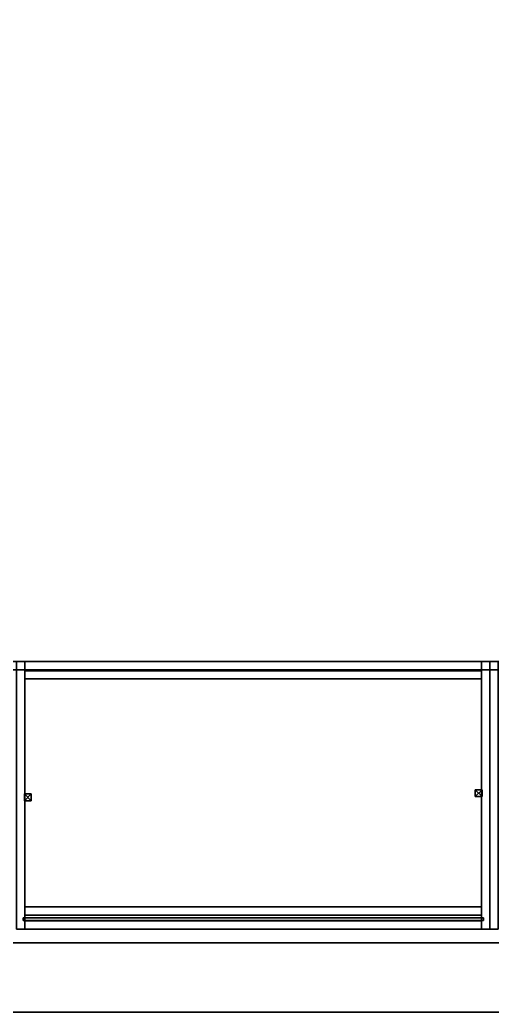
# Model space of a CAD drawing. Extents: x 0 to 3344, y -4262 to 0.
# Drawn here: x 1175 to 2199, y -4262 to -2112 of the extents above; entities that cross this region are included whole.
import ezdxf

# ---------------------------------------------------------------- set-up
doc = ezdxf.new("R2010")
doc.units = 0
for name, color, linetype in [('LAYER0', 7, 'CONTINUOUS'), ('LAYER1', 7, 'CONTINUOUS'), ('LAYER137', 7, 'CONTINUOUS'), ('LAYER29', 7, 'CONTINUOUS'), ('LAYER360', 7, 'CONTINUOUS'), ('LAYER361', 7, 'CONTINUOUS'), ('LAYER362', 7, 'CONTINUOUS'), ('LAYER363', 7, 'CONTINUOUS'), ('LAYER364', 7, 'CONTINUOUS'), ('LAYER365', 7, 'CONTINUOUS'), ('LAYER366', 7, 'CONTINUOUS'), ('LAYER367', 7, 'CONTINUOUS'), ('LAYER368', 7, 'CONTINUOUS'), ('LAYER369', 7, 'CONTINUOUS'), ('LAYER370', 253, 'CONTINUOUS'), ('LAYER371', 253, 'CONTINUOUS'), ('LAYER372', 253, 'CONTINUOUS'), ('LAYER373', 253, 'CONTINUOUS'), ('LAYER374', 253, 'CONTINUOUS'), ('LAYER375', 253, 'CONTINUOUS'), ('LAYER376', 253, 'CONTINUOUS'), ('LAYER377', 253, 'CONTINUOUS')]:
    doc.layers.add(name, color=color, linetype=linetype)

msp = doc.modelspace()

# ---------------------------------------------------------------- linework, layer by layer
at = {"layer": 'LAYER0', "invisible_edges": 1}
for points in [[(18, -0.0034, 0.0981), (3344, -4262.003, 0.0981), (0, -4262.003, 0.0981), (18, -0.0034, 0.0981)], [(3344, -4262.003, 5.0981), (18, -0.0034, 5.0981), (0, -4262.003, 5.0981), (3344, -4262.003, 5.0981)], [(3344, -4262.003, 0.0981), (18, -0.0034, 0.0981), (3344, -0.0034, 0.0981), (3344, -4262.003, 0.0981)], [(18, -0.0034, 5.0981), (3344, -4262.003, 5.0981), (3344, -0.0034, 5.0981), (18, -0.0034, 5.0981)], [(3344, -4262.003, 5.0981), (0, -4262.003, 0.0981), (3344, -4262.003, 0.0981), (3344, -4262.003, 5.0981)], [(0, -4262.003, 0.0981), (3344, -4262.003, 5.0981), (0, -4262.003, 5.0981), (0, -4262.003, 0.0981)]]:
    msp.add_3dface(points, dxfattribs=at)
at = {"layer": 'LAYER1'}
for points, invisible_edges in [([(168.0046, -4112, 5.0981), (3344.004, -4262, 5.0981), (18.0046, -4262, 5.0981), (168.0046, -4112, 5.0981)], 5), ([(3344.004, -4262, 5.0981), (168.0046, -4112, 5.0981), (3194.004, -4112, 5.0981), (3344.004, -4262, 5.0981)], 5), ([(168.0046, -4112, 2680.098), (3194.004, -4112, 5.0981), (168.0046, -4112, 5.0981), (168.0046, -4112, 2680.098)], 1), ([(3194.004, -4112, 5.0981), (168.0046, -4112, 2680.098), (3194.004, -4112, 2680.098), (3194.004, -4112, 5.0981)], 1), ([(3344.004, -4262, 2680.098), (18.0046, -4262, 5.0981), (3344.004, -4262, 5.0981), (3344.004, -4262, 2680.098)], 1), ([(18.0046, -4262, 5.0981), (3344.004, -4262, 2680.098), (18.0046, -4262, 2680.098), (18.0046, -4262, 5.0981)], 1)]:
    msp.add_3dface(points, dxfattribs=dict(at, invisible_edges=invisible_edges))
at = {"layer": 'LAYER137'}
for points, invisible_edges in [([(730.0048, -3519.84, 2610.098), (748.0048, -3502, 2610.098), (2632.125, -3519.84, 2610.098), (730.0048, -3519.84, 2610.098)], 3), ([(748.0048, -3502, 2680.098), (730.0048, -3519.84, 2680.098), (2632.125, -3519.84, 2680.098), (748.0048, -3502, 2680.098)], 5), ([(2632.125, -3519.84, 2610.098), (748.0048, -3502, 2610.098), (2614.125, -3502, 2610.098), (2632.125, -3519.84, 2610.098)], 5), ([(748.0048, -3502, 2680.098), (2614.125, -3502, 2610.098), (748.0048, -3502, 2610.098), (748.0048, -3502, 2680.098)], 1), ([(2614.125, -3502, 2610.098), (748.0048, -3502, 2680.098), (2614.125, -3502, 2680.098), (2614.125, -3502, 2610.098)], 1), ([(748.0048, -3502, 2680.098), (2632.125, -3519.84, 2680.098), (2614.125, -3502, 2680.098), (748.0048, -3502, 2680.098)], 3), ([(2632.125, -3519.84, 2680.098), (730.0048, -3519.84, 2610.098), (2632.125, -3519.84, 2610.098), (2632.125, -3519.84, 2680.098)], 1), ([(730.0048, -3519.84, 2610.098), (2632.125, -3519.84, 2680.098), (730.0048, -3519.84, 2680.098), (730.0048, -3519.84, 2610.098)], 1)]:
    msp.add_3dface(points, dxfattribs=dict(at, invisible_edges=invisible_edges))
at = {"layer": 'LAYER29', "invisible_edges": 1}
for points in [[(2212.004, -4082, 5.0981), (2194.004, -3502, 5.0981), (2212.004, -3502, 5.0981), (2212.004, -4082, 5.0981)], [(2194.004, -3502, 5.0981), (2212.004, -4082, 5.0981), (2194.004, -4082, 5.0981), (2194.004, -3502, 5.0981)], [(2194.004, -3502, 5.0981), (2212.004, -3502, 2610.098), (2212.004, -3502, 5.0981), (2194.004, -3502, 5.0981)], [(2212.004, -3502, 2610.098), (2194.004, -3502, 5.0981), (2194.004, -3502, 2610.098), (2212.004, -3502, 2610.098)], [(2194.004, -4082, 2610.098), (2212.004, -3502, 2610.098), (2194.004, -3502, 2610.098), (2194.004, -4082, 2610.098)], [(2212.004, -3502, 2610.098), (2194.004, -4082, 2610.098), (2212.004, -4082, 2610.098), (2212.004, -3502, 2610.098)], [(2194.004, -3502, 5.0981), (2194.004, -4082, 2610.098), (2194.004, -3502, 2610.098), (2194.004, -3502, 5.0981)], [(2194.004, -4082, 2610.098), (2194.004, -3502, 5.0981), (2194.004, -4082, 5.0981), (2194.004, -4082, 2610.098)], [(2194.004, -4082, 2610.098), (2212.004, -4082, 5.0981), (2212.004, -4082, 2610.098), (2194.004, -4082, 2610.098)], [(2212.004, -4082, 5.0981), (2194.004, -4082, 2610.098), (2194.004, -4082, 5.0981), (2212.004, -4082, 5.0981)]]:
    msp.add_3dface(points, dxfattribs=at)
at = {"layer": 'LAYER360', "invisible_edges": 1}
for points in [[(2176.005, -4082, 2610.098), (2176.005, -3502, 5.0981), (2176.005, -4082, 5.0981), (2176.005, -4082, 2610.098)], [(2176.005, -3502, 5.0981), (2176.005, -4082, 2610.098), (2176.005, -3502, 2610.098), (2176.005, -3502, 5.0981)], [(2194.005, -4082, 5.0981), (2176.005, -3502, 5.0981), (2194.005, -3502, 5.0981), (2194.005, -4082, 5.0981)], [(2176.005, -3502, 5.0981), (2194.005, -4082, 5.0981), (2176.005, -4082, 5.0981), (2176.005, -3502, 5.0981)], [(2194.005, -3502, 2610.098), (2176.005, -3502, 5.0981), (2176.005, -3502, 2610.098), (2194.005, -3502, 2610.098)], [(2176.005, -3502, 5.0981), (2194.005, -3502, 2610.098), (2194.005, -3502, 5.0981), (2176.005, -3502, 5.0981)], [(2176.005, -4082, 2610.098), (2194.005, -3502, 2610.098), (2176.005, -3502, 2610.098), (2176.005, -4082, 2610.098)], [(2194.005, -3502, 2610.098), (2176.005, -4082, 2610.098), (2194.005, -4082, 2610.098), (2194.005, -3502, 2610.098)], [(2194.005, -3502, 2610.098), (2194.005, -4082, 5.0981), (2194.005, -3502, 5.0981), (2194.005, -3502, 2610.098)], [(2194.005, -4082, 5.0981), (2194.005, -3502, 2610.098), (2194.005, -4082, 2610.098), (2194.005, -4082, 5.0981)], [(2194.005, -4082, 5.0981), (2176.005, -4082, 2610.098), (2176.005, -4082, 5.0981), (2194.005, -4082, 5.0981)], [(2176.005, -4082, 2610.098), (2194.005, -4082, 5.0981), (2194.005, -4082, 2610.098), (2176.005, -4082, 2610.098)]]:
    msp.add_3dface(points, dxfattribs=at)
at = {"layer": 'LAYER361', "invisible_edges": 1}
for points in [[(1186.005, -4082, 5.0981), (1168.005, -3502, 5.0981), (1186.005, -3502, 5.0981), (1186.005, -4082, 5.0981)], [(1168.005, -3502, 5.0981), (1186.005, -4082, 5.0981), (1168.005, -4082, 5.0981), (1168.005, -3502, 5.0981)], [(1168.005, -3502, 5.0981), (1186.005, -3502, 2610.098), (1186.005, -3502, 5.0981), (1168.005, -3502, 5.0981)], [(1186.005, -3502, 2610.098), (1168.005, -3502, 5.0981), (1168.005, -3502, 2610.098), (1186.005, -3502, 2610.098)], [(1168.005, -4082, 2610.098), (1186.005, -3502, 2610.098), (1168.005, -3502, 2610.098), (1168.005, -4082, 2610.098)], [(1186.005, -3502, 2610.098), (1168.005, -4082, 2610.098), (1186.005, -4082, 2610.098), (1186.005, -3502, 2610.098)], [(1186.005, -4082, 5.0981), (1186.005, -3502, 2610.098), (1186.005, -4082, 2610.098), (1186.005, -4082, 5.0981)], [(1186.005, -3502, 2610.098), (1186.005, -4082, 5.0981), (1186.005, -3502, 5.0981), (1186.005, -3502, 2610.098)], [(1168.005, -4082, 2610.098), (1186.005, -4082, 5.0981), (1186.005, -4082, 2610.098), (1168.005, -4082, 2610.098)], [(1186.005, -4082, 5.0981), (1168.005, -4082, 2610.098), (1168.005, -4082, 5.0981), (1186.005, -4082, 5.0981)]]:
    msp.add_3dface(points, dxfattribs=at)
at = {"layer": 'LAYER362', "invisible_edges": 1}
for points in [[(1186.005, -4082, 85.0981), (2176.005, -3502, 85.0981), (2176.005, -4082, 85.0981), (1186.005, -4082, 85.0981)], [(2176.005, -3502, 85.0981), (1186.005, -4082, 85.0981), (1186.005, -3502, 85.0981), (2176.005, -3502, 85.0981)], [(1186.005, -3502, 103.0981), (2176.005, -3502, 85.0981), (1186.005, -3502, 85.0981), (1186.005, -3502, 103.0981)], [(2176.005, -3502, 85.0981), (1186.005, -3502, 103.0981), (2176.005, -3502, 103.0981), (2176.005, -3502, 85.0981)], [(1186.005, -4082, 85.0981), (1186.005, -3502, 103.0981), (1186.005, -3502, 85.0981), (1186.005, -4082, 85.0981)], [(1186.005, -3502, 103.0981), (1186.005, -4082, 85.0981), (1186.005, -4082, 103.0981), (1186.005, -3502, 103.0981)], [(1186.005, -3502, 103.0981), (2176.005, -4082, 103.0981), (2176.005, -3502, 103.0981), (1186.005, -3502, 103.0981)], [(2176.005, -4082, 103.0981), (1186.005, -3502, 103.0981), (1186.005, -4082, 103.0981), (2176.005, -4082, 103.0981)], [(2176.005, -4082, 103.0981), (2176.005, -3502, 85.0981), (2176.005, -3502, 103.0981), (2176.005, -4082, 103.0981)], [(2176.005, -3502, 85.0981), (2176.005, -4082, 103.0981), (2176.005, -4082, 85.0981), (2176.005, -3502, 85.0981)], [(2176.005, -4082, 103.0981), (1186.005, -4082, 85.0981), (2176.005, -4082, 85.0981), (2176.005, -4082, 103.0981)], [(1186.005, -4082, 85.0981), (2176.005, -4082, 103.0981), (1186.005, -4082, 103.0981), (1186.005, -4082, 85.0981)]]:
    msp.add_3dface(points, dxfattribs=at)
at = {"layer": 'LAYER363', "invisible_edges": 1}
for points in [[(1186.005, -3522, 5.0981), (2176.005, -3540, 5.0981), (1186.005, -3540, 5.0981), (1186.005, -3522, 5.0981)], [(2176.005, -3540, 5.0981), (1186.005, -3522, 5.0981), (2176.005, -3522, 5.0981), (2176.005, -3540, 5.0981)], [(1186.005, -3540, 85.0981), (1186.005, -3522, 5.0981), (1186.005, -3540, 5.0981), (1186.005, -3540, 85.0981)], [(1186.005, -3522, 5.0981), (1186.005, -3540, 85.0981), (1186.005, -3522, 85.0981), (1186.005, -3522, 5.0981)], [(2176.005, -3522, 85.0981), (1186.005, -3540, 85.0981), (2176.005, -3540, 85.0981), (2176.005, -3522, 85.0981)], [(1186.005, -3540, 85.0981), (2176.005, -3522, 85.0981), (1186.005, -3522, 85.0981), (1186.005, -3540, 85.0981)], [(1186.005, -3522, 5.0981), (2176.005, -3522, 85.0981), (2176.005, -3522, 5.0981), (1186.005, -3522, 5.0981)], [(2176.005, -3522, 85.0981), (1186.005, -3522, 5.0981), (1186.005, -3522, 85.0981), (2176.005, -3522, 85.0981)], [(2176.005, -3522, 85.0981), (2176.005, -3540, 5.0981), (2176.005, -3522, 5.0981), (2176.005, -3522, 85.0981)], [(2176.005, -3540, 5.0981), (2176.005, -3522, 85.0981), (2176.005, -3540, 85.0981), (2176.005, -3540, 5.0981)], [(1186.005, -3540, 85.0981), (2176.005, -3540, 5.0981), (2176.005, -3540, 85.0981), (1186.005, -3540, 85.0981)], [(2176.005, -3540, 5.0981), (1186.005, -3540, 85.0981), (1186.005, -3540, 5.0981), (2176.005, -3540, 5.0981)]]:
    msp.add_3dface(points, dxfattribs=at)
at = {"layer": 'LAYER364', "invisible_edges": 1}
for points in [[(1186.005, -4034, 5.0981), (2176.005, -4052, 5.0981), (1186.005, -4052, 5.0981), (1186.005, -4034, 5.0981)], [(2176.005, -4052, 5.0981), (1186.005, -4034, 5.0981), (2176.005, -4034, 5.0981), (2176.005, -4052, 5.0981)], [(1186.005, -4052, 85.0981), (1186.005, -4034, 5.0981), (1186.005, -4052, 5.0981), (1186.005, -4052, 85.0981)], [(1186.005, -4034, 5.0981), (1186.005, -4052, 85.0981), (1186.005, -4034, 85.0981), (1186.005, -4034, 5.0981)], [(2176.005, -4034, 85.0981), (1186.005, -4052, 85.0981), (2176.005, -4052, 85.0981), (2176.005, -4034, 85.0981)], [(1186.005, -4052, 85.0981), (2176.005, -4034, 85.0981), (1186.005, -4034, 85.0981), (1186.005, -4052, 85.0981)], [(1186.005, -4034, 5.0981), (2176.005, -4034, 85.0981), (2176.005, -4034, 5.0981), (1186.005, -4034, 5.0981)], [(2176.005, -4034, 85.0981), (1186.005, -4034, 5.0981), (1186.005, -4034, 85.0981), (2176.005, -4034, 85.0981)], [(2176.005, -4034, 85.0981), (2176.005, -4052, 5.0981), (2176.005, -4034, 5.0981), (2176.005, -4034, 85.0981)], [(2176.005, -4052, 5.0981), (2176.005, -4034, 85.0981), (2176.005, -4052, 85.0981), (2176.005, -4052, 5.0981)], [(1186.005, -4052, 85.0981), (2176.005, -4052, 5.0981), (2176.005, -4052, 85.0981), (1186.005, -4052, 85.0981)], [(2176.005, -4052, 5.0981), (1186.005, -4052, 85.0981), (1186.005, -4052, 5.0981), (2176.005, -4052, 5.0981)]]:
    msp.add_3dface(points, dxfattribs=at)
at = {"layer": 'LAYER365', "invisible_edges": 1}
for points in [[(2176.005, -4082, 2609.098), (1186.005, -3502, 2609.098), (1186.005, -4082, 2609.098), (2176.005, -4082, 2609.098)], [(1186.005, -3502, 2609.098), (2176.005, -4082, 2609.098), (2176.005, -3502, 2609.098), (1186.005, -3502, 2609.098)], [(2176.005, -3502, 2591.098), (1186.005, -3502, 2609.098), (2176.005, -3502, 2609.098), (2176.005, -3502, 2591.098)], [(1186.005, -3502, 2609.098), (2176.005, -3502, 2591.098), (1186.005, -3502, 2591.098), (1186.005, -3502, 2609.098)], [(1186.005, -4082, 2591.098), (1186.005, -3502, 2609.098), (1186.005, -3502, 2591.098), (1186.005, -4082, 2591.098)], [(1186.005, -3502, 2609.098), (1186.005, -4082, 2591.098), (1186.005, -4082, 2609.098), (1186.005, -3502, 2609.098)], [(2176.005, -3502, 2591.098), (1186.005, -4082, 2591.098), (1186.005, -3502, 2591.098), (2176.005, -3502, 2591.098)], [(1186.005, -4082, 2591.098), (2176.005, -3502, 2591.098), (2176.005, -4082, 2591.098), (1186.005, -4082, 2591.098)], [(2176.005, -4082, 2609.098), (2176.005, -3502, 2591.098), (2176.005, -3502, 2609.098), (2176.005, -4082, 2609.098)], [(2176.005, -3502, 2591.098), (2176.005, -4082, 2609.098), (2176.005, -4082, 2591.098), (2176.005, -3502, 2591.098)], [(1186.005, -4082, 2591.098), (2176.005, -4082, 2609.098), (1186.005, -4082, 2609.098), (1186.005, -4082, 2591.098)], [(2176.005, -4082, 2609.098), (1186.005, -4082, 2591.098), (2176.005, -4082, 2591.098), (2176.005, -4082, 2609.098)]]:
    msp.add_3dface(points, dxfattribs=at)
at = {"layer": 'LAYER366', "invisible_edges": 1}
for points in [[(1182.005, -4057.7, 2595.098), (2180.005, -4057.7, 99.0981), (1182.005, -4057.7, 99.0981), (1182.005, -4057.7, 2595.098)], [(2180.005, -4057.7, 99.0981), (1182.005, -4057.7, 2595.098), (2180.005, -4057.7, 2595.098), (2180.005, -4057.7, 99.0981)], [(1182.005, -4063.7, 99.0981), (2180.005, -4057.7, 99.0981), (2180.005, -4063.7, 99.0981), (1182.005, -4063.7, 99.0981)], [(2180.005, -4057.7, 99.0981), (1182.005, -4063.7, 99.0981), (1182.005, -4057.7, 99.0981), (2180.005, -4057.7, 99.0981)], [(1182.005, -4057.7, 2595.098), (2180.005, -4063.7, 2595.098), (2180.005, -4057.7, 2595.098), (1182.005, -4057.7, 2595.098)], [(2180.005, -4063.7, 2595.098), (1182.005, -4057.7, 2595.098), (1182.005, -4063.7, 2595.098), (2180.005, -4063.7, 2595.098)], [(1182.005, -4063.7, 99.0981), (1182.005, -4057.7, 2595.098), (1182.005, -4057.7, 99.0981), (1182.005, -4063.7, 99.0981)], [(1182.005, -4057.7, 2595.098), (1182.005, -4063.7, 99.0981), (1182.005, -4063.7, 2595.098), (1182.005, -4057.7, 2595.098)], [(2180.005, -4063.7, 2595.098), (1182.005, -4063.7, 99.0981), (2180.005, -4063.7, 99.0981), (2180.005, -4063.7, 2595.098)], [(1182.005, -4063.7, 99.0981), (2180.005, -4063.7, 2595.098), (1182.005, -4063.7, 2595.098), (1182.005, -4063.7, 99.0981)], [(2180.005, -4063.7, 2595.098), (2180.005, -4057.7, 99.0981), (2180.005, -4057.7, 2595.098), (2180.005, -4063.7, 2595.098)], [(2180.005, -4057.7, 99.0981), (2180.005, -4063.7, 2595.098), (2180.005, -4063.7, 99.0981), (2180.005, -4057.7, 99.0981)]]:
    msp.add_3dface(points, dxfattribs=at)
at = {"layer": 'LAYER367', "invisible_edges": 1}
for points in [[(1186.005, -4064, 1287.098), (2176.005, -4082, 1287.098), (1186.005, -4082, 1287.098), (1186.005, -4064, 1287.098)], [(2176.005, -4082, 1287.098), (1186.005, -4064, 1287.098), (2176.005, -4064, 1287.098), (2176.005, -4082, 1287.098)], [(1186.005, -4082, 1407.098), (1186.005, -4064, 1287.098), (1186.005, -4082, 1287.098), (1186.005, -4082, 1407.098)], [(1186.005, -4064, 1287.098), (1186.005, -4082, 1407.098), (1186.005, -4064, 1407.098), (1186.005, -4064, 1287.098)], [(2176.005, -4064, 1407.098), (1186.005, -4082, 1407.098), (2176.005, -4082, 1407.098), (2176.005, -4064, 1407.098)], [(1186.005, -4082, 1407.098), (2176.005, -4064, 1407.098), (1186.005, -4064, 1407.098), (1186.005, -4082, 1407.098)], [(1186.005, -4064, 1287.098), (2176.005, -4064, 1407.098), (2176.005, -4064, 1287.098), (1186.005, -4064, 1287.098)], [(2176.005, -4064, 1407.098), (1186.005, -4064, 1287.098), (1186.005, -4064, 1407.098), (2176.005, -4064, 1407.098)], [(2176.005, -4064, 1407.098), (2176.005, -4082, 1287.098), (2176.005, -4064, 1287.098), (2176.005, -4064, 1407.098)], [(2176.005, -4082, 1287.098), (2176.005, -4064, 1407.098), (2176.005, -4082, 1407.098), (2176.005, -4082, 1287.098)], [(1186.005, -4082, 1407.098), (2176.005, -4082, 1287.098), (2176.005, -4082, 1407.098), (1186.005, -4082, 1407.098)], [(2176.005, -4082, 1287.098), (1186.005, -4082, 1407.098), (1186.005, -4082, 1287.098), (2176.005, -4082, 1287.098)]]:
    msp.add_3dface(points, dxfattribs=at)
at = {"layer": 'LAYER368', "invisible_edges": 1}
for points in [[(2176.005, -4057.399, 2139.098), (1186.005, -3502, 2139.098), (1186.005, -4057.399, 2139.098), (2176.005, -4057.399, 2139.098)], [(1186.005, -3502, 2139.098), (2176.005, -4057.399, 2139.098), (2176.005, -3502, 2139.098), (1186.005, -3502, 2139.098)], [(1186.005, -4057.399, 2121.098), (1186.005, -3502, 2139.098), (1186.005, -3502, 2121.098), (1186.005, -4057.399, 2121.098)], [(1186.005, -3502, 2139.098), (1186.005, -4057.399, 2121.098), (1186.005, -4057.399, 2139.098), (1186.005, -3502, 2139.098)], [(2176.005, -3502, 2121.098), (1186.005, -3502, 2139.098), (2176.005, -3502, 2139.098), (2176.005, -3502, 2121.098)], [(1186.005, -3502, 2139.098), (2176.005, -3502, 2121.098), (1186.005, -3502, 2121.098), (1186.005, -3502, 2139.098)], [(2176.005, -3502, 2121.098), (1186.005, -4057.399, 2121.098), (1186.005, -3502, 2121.098), (2176.005, -3502, 2121.098)], [(1186.005, -4057.399, 2121.098), (2176.005, -3502, 2121.098), (2176.005, -4057.399, 2121.098), (1186.005, -4057.399, 2121.098)], [(2176.005, -4057.399, 2139.098), (2176.005, -3502, 2121.098), (2176.005, -3502, 2139.098), (2176.005, -4057.399, 2139.098)], [(2176.005, -3502, 2121.098), (2176.005, -4057.399, 2139.098), (2176.005, -4057.399, 2121.098), (2176.005, -3502, 2121.098)], [(1186.005, -4057.399, 2121.098), (2176.005, -4057.399, 2139.098), (1186.005, -4057.399, 2139.098), (1186.005, -4057.399, 2121.098)], [(2176.005, -4057.399, 2139.098), (1186.005, -4057.399, 2121.098), (2176.005, -4057.399, 2121.098), (2176.005, -4057.399, 2139.098)]]:
    msp.add_3dface(points, dxfattribs=at)
at = {"layer": 'LAYER369', "invisible_edges": 1}
for points in [[(2176.005, -4057.399, 921.0981), (1186.005, -3502, 921.0981), (1186.005, -4057.399, 921.0981), (2176.005, -4057.399, 921.0981)], [(1186.005, -3502, 921.0981), (2176.005, -4057.399, 921.0981), (2176.005, -3502, 921.0981), (1186.005, -3502, 921.0981)], [(1186.005, -4057.399, 903.0981), (1186.005, -3502, 921.0981), (1186.005, -3502, 903.0981), (1186.005, -4057.399, 903.0981)], [(1186.005, -3502, 921.0981), (1186.005, -4057.399, 903.0981), (1186.005, -4057.399, 921.0981), (1186.005, -3502, 921.0981)], [(2176.005, -3502, 903.0981), (1186.005, -3502, 921.0981), (2176.005, -3502, 921.0981), (2176.005, -3502, 903.0981)], [(1186.005, -3502, 921.0981), (2176.005, -3502, 903.0981), (1186.005, -3502, 903.0981), (1186.005, -3502, 921.0981)], [(2176.005, -3502, 903.0981), (1186.005, -4057.399, 903.0981), (1186.005, -3502, 903.0981), (2176.005, -3502, 903.0981)], [(1186.005, -4057.399, 903.0981), (2176.005, -3502, 903.0981), (2176.005, -4057.399, 903.0981), (1186.005, -4057.399, 903.0981)], [(2176.005, -4057.399, 921.0981), (2176.005, -3502, 903.0981), (2176.005, -3502, 921.0981), (2176.005, -4057.399, 921.0981)], [(2176.005, -3502, 903.0981), (2176.005, -4057.399, 921.0981), (2176.005, -4057.399, 903.0981), (2176.005, -3502, 903.0981)], [(1186.005, -4057.399, 903.0981), (2176.005, -4057.399, 921.0981), (1186.005, -4057.399, 921.0981), (1186.005, -4057.399, 903.0981)], [(2176.005, -4057.399, 921.0981), (1186.005, -4057.399, 903.0981), (2176.005, -4057.399, 903.0981), (2176.005, -4057.399, 921.0981)]]:
    msp.add_3dface(points, dxfattribs=at)
at = {"layer": 'LAYER370'}
for points in [[(2162.155, -3795, 803.0981), (2162.155, -3795, 818.0981), (2162.155, -3780, 803.0981), (2162.155, -3795, 803.0981)], [(2162.155, -3780, 803.0981), (2162.155, -3795, 818.0981), (2162.155, -3780, 818.0981), (2162.155, -3780, 803.0981)], [(2162.155, -3780, 803.0981), (2162.155, -3780, 818.0981), (2177.155, -3780, 803.0981), (2162.155, -3780, 803.0981)], [(2177.155, -3780, 803.0981), (2162.155, -3780, 818.0981), (2177.155, -3780, 818.0981), (2177.155, -3780, 803.0981)], [(2162.155, -3780, 803.0981), (2177.155, -3780, 803.0981), (2162.155, -3795, 803.0981), (2162.155, -3780, 803.0981)], [(2162.155, -3795, 803.0981), (2177.155, -3780, 803.0981), (2177.155, -3795, 803.0981), (2162.155, -3795, 803.0981)], [(2162.155, -3795, 818.0981), (2177.155, -3795, 818.0981), (2162.155, -3780, 818.0981), (2162.155, -3795, 818.0981)], [(2162.155, -3780, 818.0981), (2177.155, -3795, 818.0981), (2177.155, -3780, 818.0981), (2162.155, -3780, 818.0981)], [(2177.155, -3780, 803.0981), (2177.155, -3780, 818.0981), (2177.155, -3795, 803.0981), (2177.155, -3780, 803.0981)], [(2177.155, -3795, 803.0981), (2177.155, -3780, 818.0981), (2177.155, -3795, 818.0981), (2177.155, -3795, 803.0981)], [(2162.155, -3795, 803.0981), (2177.155, -3795, 803.0981), (2162.155, -3795, 818.0981), (2162.155, -3795, 803.0981)], [(2162.155, -3795, 818.0981), (2177.155, -3795, 803.0981), (2177.155, -3795, 818.0981), (2162.155, -3795, 818.0981)]]:
    msp.add_3dface(points, dxfattribs=at)
at = {"layer": 'LAYER371'}
for points in [[(2162.155, -3795, 803.0981), (2162.155, -3795, 818.0981), (2162.155, -3780, 803.0981), (2162.155, -3795, 803.0981)], [(2162.155, -3780, 803.0981), (2162.155, -3795, 818.0981), (2162.155, -3780, 818.0981), (2162.155, -3780, 803.0981)], [(2162.155, -3780, 803.0981), (2162.155, -3780, 818.0981), (2177.155, -3780, 803.0981), (2162.155, -3780, 803.0981)], [(2177.155, -3780, 803.0981), (2162.155, -3780, 818.0981), (2177.155, -3780, 818.0981), (2177.155, -3780, 803.0981)], [(2162.155, -3780, 803.0981), (2177.155, -3780, 803.0981), (2162.155, -3795, 803.0981), (2162.155, -3780, 803.0981)], [(2162.155, -3795, 803.0981), (2177.155, -3780, 803.0981), (2177.155, -3795, 803.0981), (2162.155, -3795, 803.0981)], [(2162.155, -3795, 818.0981), (2177.155, -3795, 818.0981), (2162.155, -3780, 818.0981), (2162.155, -3795, 818.0981)], [(2162.155, -3780, 818.0981), (2177.155, -3795, 818.0981), (2177.155, -3780, 818.0981), (2162.155, -3780, 818.0981)], [(2177.155, -3780, 803.0981), (2177.155, -3780, 818.0981), (2177.155, -3795, 803.0981), (2177.155, -3780, 803.0981)], [(2177.155, -3795, 803.0981), (2177.155, -3780, 818.0981), (2177.155, -3795, 818.0981), (2177.155, -3795, 803.0981)], [(2162.155, -3795, 803.0981), (2177.155, -3795, 803.0981), (2162.155, -3795, 818.0981), (2162.155, -3795, 803.0981)], [(2162.155, -3795, 818.0981), (2177.155, -3795, 803.0981), (2177.155, -3795, 818.0981), (2162.155, -3795, 818.0981)]]:
    msp.add_3dface(points, dxfattribs=at)
at = {"layer": 'LAYER372'}
for points in [[(1184.855, -3804, 803.0981), (1184.855, -3804, 818.0981), (1184.855, -3789, 803.0981), (1184.855, -3804, 803.0981)], [(1184.855, -3789, 803.0981), (1184.855, -3804, 818.0981), (1184.855, -3789, 818.0981), (1184.855, -3789, 803.0981)], [(1199.855, -3804, 803.0981), (1184.855, -3804, 803.0981), (1199.855, -3789, 803.0981), (1199.855, -3804, 803.0981)], [(1199.855, -3789, 803.0981), (1184.855, -3804, 803.0981), (1184.855, -3789, 803.0981), (1199.855, -3789, 803.0981)], [(1199.855, -3789, 803.0981), (1184.855, -3789, 803.0981), (1199.855, -3789, 818.0981), (1199.855, -3789, 803.0981)], [(1199.855, -3789, 818.0981), (1184.855, -3789, 803.0981), (1184.855, -3789, 818.0981), (1199.855, -3789, 818.0981)], [(1199.855, -3789, 818.0981), (1184.855, -3789, 818.0981), (1199.855, -3804, 818.0981), (1199.855, -3789, 818.0981)], [(1199.855, -3804, 818.0981), (1184.855, -3789, 818.0981), (1184.855, -3804, 818.0981), (1199.855, -3804, 818.0981)], [(1199.855, -3804, 803.0981), (1199.855, -3804, 818.0981), (1184.855, -3804, 803.0981), (1199.855, -3804, 803.0981)], [(1184.855, -3804, 803.0981), (1199.855, -3804, 818.0981), (1184.855, -3804, 818.0981), (1184.855, -3804, 803.0981)], [(1199.855, -3789, 803.0981), (1199.855, -3789, 818.0981), (1199.855, -3804, 803.0981), (1199.855, -3789, 803.0981)], [(1199.855, -3804, 803.0981), (1199.855, -3789, 818.0981), (1199.855, -3804, 818.0981), (1199.855, -3804, 803.0981)]]:
    msp.add_3dface(points, dxfattribs=at)
at = {"layer": 'LAYER373'}
for points in [[(1184.855, -3804, 803.0981), (1184.855, -3804, 818.0981), (1184.855, -3789, 803.0981), (1184.855, -3804, 803.0981)], [(1184.855, -3789, 803.0981), (1184.855, -3804, 818.0981), (1184.855, -3789, 818.0981), (1184.855, -3789, 803.0981)], [(1199.855, -3804, 803.0981), (1184.855, -3804, 803.0981), (1199.855, -3789, 803.0981), (1199.855, -3804, 803.0981)], [(1199.855, -3789, 803.0981), (1184.855, -3804, 803.0981), (1184.855, -3789, 803.0981), (1199.855, -3789, 803.0981)], [(1199.855, -3789, 803.0981), (1184.855, -3789, 803.0981), (1199.855, -3789, 818.0981), (1199.855, -3789, 803.0981)], [(1199.855, -3789, 818.0981), (1184.855, -3789, 803.0981), (1184.855, -3789, 818.0981), (1199.855, -3789, 818.0981)], [(1199.855, -3789, 818.0981), (1184.855, -3789, 818.0981), (1199.855, -3804, 818.0981), (1199.855, -3789, 818.0981)], [(1199.855, -3804, 818.0981), (1184.855, -3789, 818.0981), (1184.855, -3804, 818.0981), (1199.855, -3804, 818.0981)], [(1199.855, -3804, 803.0981), (1199.855, -3804, 818.0981), (1184.855, -3804, 803.0981), (1199.855, -3804, 803.0981)], [(1184.855, -3804, 803.0981), (1199.855, -3804, 818.0981), (1184.855, -3804, 818.0981), (1184.855, -3804, 803.0981)], [(1199.855, -3789, 803.0981), (1199.855, -3789, 818.0981), (1199.855, -3804, 803.0981), (1199.855, -3789, 803.0981)], [(1199.855, -3804, 803.0981), (1199.855, -3789, 818.0981), (1199.855, -3804, 818.0981), (1199.855, -3804, 803.0981)]]:
    msp.add_3dface(points, dxfattribs=at)
at = {"layer": 'LAYER374'}
for points in [[(2162.155, -3795, 2021.098), (2162.155, -3795, 2036.098), (2162.155, -3780, 2021.098), (2162.155, -3795, 2021.098)], [(2162.155, -3780, 2021.098), (2162.155, -3795, 2036.098), (2162.155, -3780, 2036.098), (2162.155, -3780, 2021.098)], [(2162.155, -3780, 2021.098), (2162.155, -3780, 2036.098), (2177.155, -3780, 2021.098), (2162.155, -3780, 2021.098)], [(2177.155, -3780, 2021.098), (2162.155, -3780, 2036.098), (2177.155, -3780, 2036.098), (2177.155, -3780, 2021.098)], [(2162.155, -3780, 2021.098), (2177.155, -3780, 2021.098), (2162.155, -3795, 2021.098), (2162.155, -3780, 2021.098)], [(2162.155, -3795, 2021.098), (2177.155, -3780, 2021.098), (2177.155, -3795, 2021.098), (2162.155, -3795, 2021.098)], [(2162.155, -3795, 2036.098), (2177.155, -3795, 2036.098), (2162.155, -3780, 2036.098), (2162.155, -3795, 2036.098)], [(2162.155, -3780, 2036.098), (2177.155, -3795, 2036.098), (2177.155, -3780, 2036.098), (2162.155, -3780, 2036.098)], [(2177.155, -3780, 2021.098), (2177.155, -3780, 2036.098), (2177.155, -3795, 2021.098), (2177.155, -3780, 2021.098)], [(2177.155, -3795, 2021.098), (2177.155, -3780, 2036.098), (2177.155, -3795, 2036.098), (2177.155, -3795, 2021.098)], [(2162.155, -3795, 2021.098), (2177.155, -3795, 2021.098), (2162.155, -3795, 2036.098), (2162.155, -3795, 2021.098)], [(2162.155, -3795, 2036.098), (2177.155, -3795, 2021.098), (2177.155, -3795, 2036.098), (2162.155, -3795, 2036.098)]]:
    msp.add_3dface(points, dxfattribs=at)
at = {"layer": 'LAYER375'}
for points in [[(2162.155, -3795, 2021.098), (2162.155, -3795, 2036.098), (2162.155, -3780, 2021.098), (2162.155, -3795, 2021.098)], [(2162.155, -3780, 2021.098), (2162.155, -3795, 2036.098), (2162.155, -3780, 2036.098), (2162.155, -3780, 2021.098)], [(2162.155, -3780, 2021.098), (2162.155, -3780, 2036.098), (2177.155, -3780, 2021.098), (2162.155, -3780, 2021.098)], [(2177.155, -3780, 2021.098), (2162.155, -3780, 2036.098), (2177.155, -3780, 2036.098), (2177.155, -3780, 2021.098)], [(2162.155, -3780, 2021.098), (2177.155, -3780, 2021.098), (2162.155, -3795, 2021.098), (2162.155, -3780, 2021.098)], [(2162.155, -3795, 2021.098), (2177.155, -3780, 2021.098), (2177.155, -3795, 2021.098), (2162.155, -3795, 2021.098)], [(2162.155, -3795, 2036.098), (2177.155, -3795, 2036.098), (2162.155, -3780, 2036.098), (2162.155, -3795, 2036.098)], [(2162.155, -3780, 2036.098), (2177.155, -3795, 2036.098), (2177.155, -3780, 2036.098), (2162.155, -3780, 2036.098)], [(2177.155, -3780, 2021.098), (2177.155, -3780, 2036.098), (2177.155, -3795, 2021.098), (2177.155, -3780, 2021.098)], [(2177.155, -3795, 2021.098), (2177.155, -3780, 2036.098), (2177.155, -3795, 2036.098), (2177.155, -3795, 2021.098)], [(2162.155, -3795, 2021.098), (2177.155, -3795, 2021.098), (2162.155, -3795, 2036.098), (2162.155, -3795, 2021.098)], [(2162.155, -3795, 2036.098), (2177.155, -3795, 2021.098), (2177.155, -3795, 2036.098), (2162.155, -3795, 2036.098)]]:
    msp.add_3dface(points, dxfattribs=at)
at = {"layer": 'LAYER376'}
for points in [[(1184.855, -3804, 2021.098), (1184.855, -3804, 2036.098), (1184.855, -3789, 2021.098), (1184.855, -3804, 2021.098)], [(1184.855, -3789, 2021.098), (1184.855, -3804, 2036.098), (1184.855, -3789, 2036.098), (1184.855, -3789, 2021.098)], [(1199.855, -3804, 2021.098), (1184.855, -3804, 2021.098), (1199.855, -3789, 2021.098), (1199.855, -3804, 2021.098)], [(1199.855, -3789, 2021.098), (1184.855, -3804, 2021.098), (1184.855, -3789, 2021.098), (1199.855, -3789, 2021.098)], [(1199.855, -3789, 2021.098), (1184.855, -3789, 2021.098), (1199.855, -3789, 2036.098), (1199.855, -3789, 2021.098)], [(1199.855, -3789, 2036.098), (1184.855, -3789, 2021.098), (1184.855, -3789, 2036.098), (1199.855, -3789, 2036.098)], [(1199.855, -3789, 2036.098), (1184.855, -3789, 2036.098), (1199.855, -3804, 2036.098), (1199.855, -3789, 2036.098)], [(1199.855, -3804, 2036.098), (1184.855, -3789, 2036.098), (1184.855, -3804, 2036.098), (1199.855, -3804, 2036.098)], [(1199.855, -3804, 2021.098), (1199.855, -3804, 2036.098), (1184.855, -3804, 2021.098), (1199.855, -3804, 2021.098)], [(1184.855, -3804, 2021.098), (1199.855, -3804, 2036.098), (1184.855, -3804, 2036.098), (1184.855, -3804, 2021.098)], [(1199.855, -3789, 2021.098), (1199.855, -3789, 2036.098), (1199.855, -3804, 2021.098), (1199.855, -3789, 2021.098)], [(1199.855, -3804, 2021.098), (1199.855, -3789, 2036.098), (1199.855, -3804, 2036.098), (1199.855, -3804, 2021.098)]]:
    msp.add_3dface(points, dxfattribs=at)
at = {"layer": 'LAYER377'}
for points in [[(1184.855, -3804, 2021.098), (1184.855, -3804, 2036.098), (1184.855, -3789, 2021.098), (1184.855, -3804, 2021.098)], [(1184.855, -3789, 2021.098), (1184.855, -3804, 2036.098), (1184.855, -3789, 2036.098), (1184.855, -3789, 2021.098)], [(1199.855, -3804, 2021.098), (1184.855, -3804, 2021.098), (1199.855, -3789, 2021.098), (1199.855, -3804, 2021.098)], [(1199.855, -3789, 2021.098), (1184.855, -3804, 2021.098), (1184.855, -3789, 2021.098), (1199.855, -3789, 2021.098)], [(1199.855, -3789, 2021.098), (1184.855, -3789, 2021.098), (1199.855, -3789, 2036.098), (1199.855, -3789, 2021.098)], [(1199.855, -3789, 2036.098), (1184.855, -3789, 2021.098), (1184.855, -3789, 2036.098), (1199.855, -3789, 2036.098)], [(1199.855, -3789, 2036.098), (1184.855, -3789, 2036.098), (1199.855, -3804, 2036.098), (1199.855, -3789, 2036.098)], [(1199.855, -3804, 2036.098), (1184.855, -3789, 2036.098), (1184.855, -3804, 2036.098), (1199.855, -3804, 2036.098)], [(1199.855, -3804, 2021.098), (1199.855, -3804, 2036.098), (1184.855, -3804, 2021.098), (1199.855, -3804, 2021.098)], [(1184.855, -3804, 2021.098), (1199.855, -3804, 2036.098), (1184.855, -3804, 2036.098), (1184.855, -3804, 2021.098)], [(1199.855, -3789, 2021.098), (1199.855, -3789, 2036.098), (1199.855, -3804, 2021.098), (1199.855, -3789, 2021.098)], [(1199.855, -3804, 2021.098), (1199.855, -3789, 2036.098), (1199.855, -3804, 2036.098), (1199.855, -3804, 2021.098)]]:
    msp.add_3dface(points, dxfattribs=at)

# ---------------------------------------------------------------- meshes
at = {"layer": 'LAYER1'}
mesh = msp.add_polymesh((5, 2), dxfattribs=at)
for k, corner in enumerate([(168.0046, -150, 2680.098), (168.0046, -4112, 2680.098), (3194.004, -150, 2680.098), (168.0046, -150, 2680.098), (3194.004, -4112, 2680.098), (3194.004, -150, 2680.098), (168.0046, -4112, 2680.098), (3194.004, -4112, 2680.098), (18.0046, -4262, 2680.098), (3344.004, -4262, 2680.098)]):
    mesh.set_mesh_vertex(divmod(k, 2), corner)

doc.saveas('drawing.dxf')
